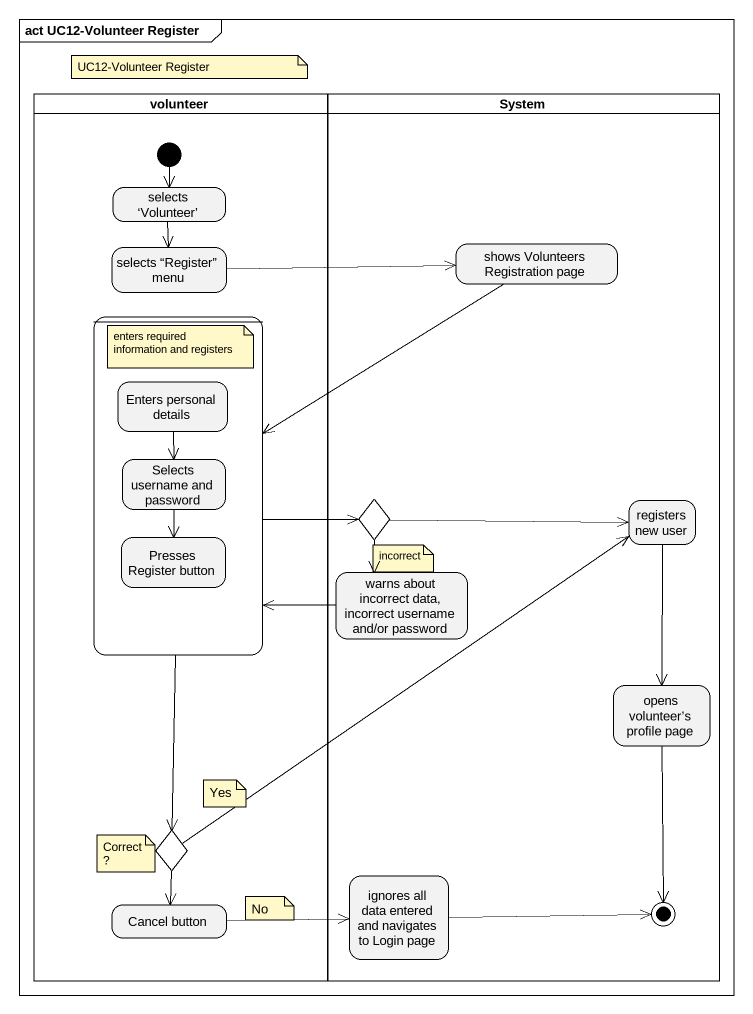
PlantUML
@startuml
mainframe act UC12-Volunteer Register
hide empty description
state volunteer <<partition>> {
  state "selects ‘Volunteer’" as selects_Volunteer
  state "selects “Register” menu" as selects_Register_menu
  state " " as state1 {
    state "Enters personal details" as Enters_personal_details
    state "Selects username and password" as Selects_username_and
    state "Presses Register button" as Presses_Register_button
  }
  state choice2 <<choice>>
  state "Cancel button" as Cancel_button
  [*] --> selects_Volunteer
}
state System <<partition>> {
  state "shows Volunteers Registration page" as shows_Volunteers
  state choice1 <<choice>>
  state "registers new user" as registers_new_user
  state "warns about incorrect data, incorrect username and/or password" as warns_about_incorrect_data
  state "opens volunteer’s profile page" as opens_volunteer_s_profile
  state "ignores all data entered and navigates to Login page" as ignores_all_data_entered
  opens_volunteer_s_profile --> [*]
  ignores_all_data_entered -right-> [*]
}
selects_Volunteer --> selects_Register_menu
selects_Register_menu -right-> shows_Volunteers
shows_Volunteers --> state1
state1 -right-> choice1
state1 --> choice2
Enters_personal_details --> Selects_username_and
Selects_username_and --> Presses_Register_button
choice1 -right-> registers_new_user
choice1 --> warns_about_incorrect_data
registers_new_user --> opens_volunteer_s_profile
warns_about_incorrect_data -left-> state1
choice2 -up-> registers_new_user
choice2 --> Cancel_button
Cancel_button -right-> ignores_all_data_entered
note as N1
  UC12-Volunteer Register
end note
note as N2
  enters required information and registers
end note
note as N3
  incorrect
end note
note as N4
  Yes
end note
note as N5
  Correct?
end note
note as N6
  No
end note
@enduml
